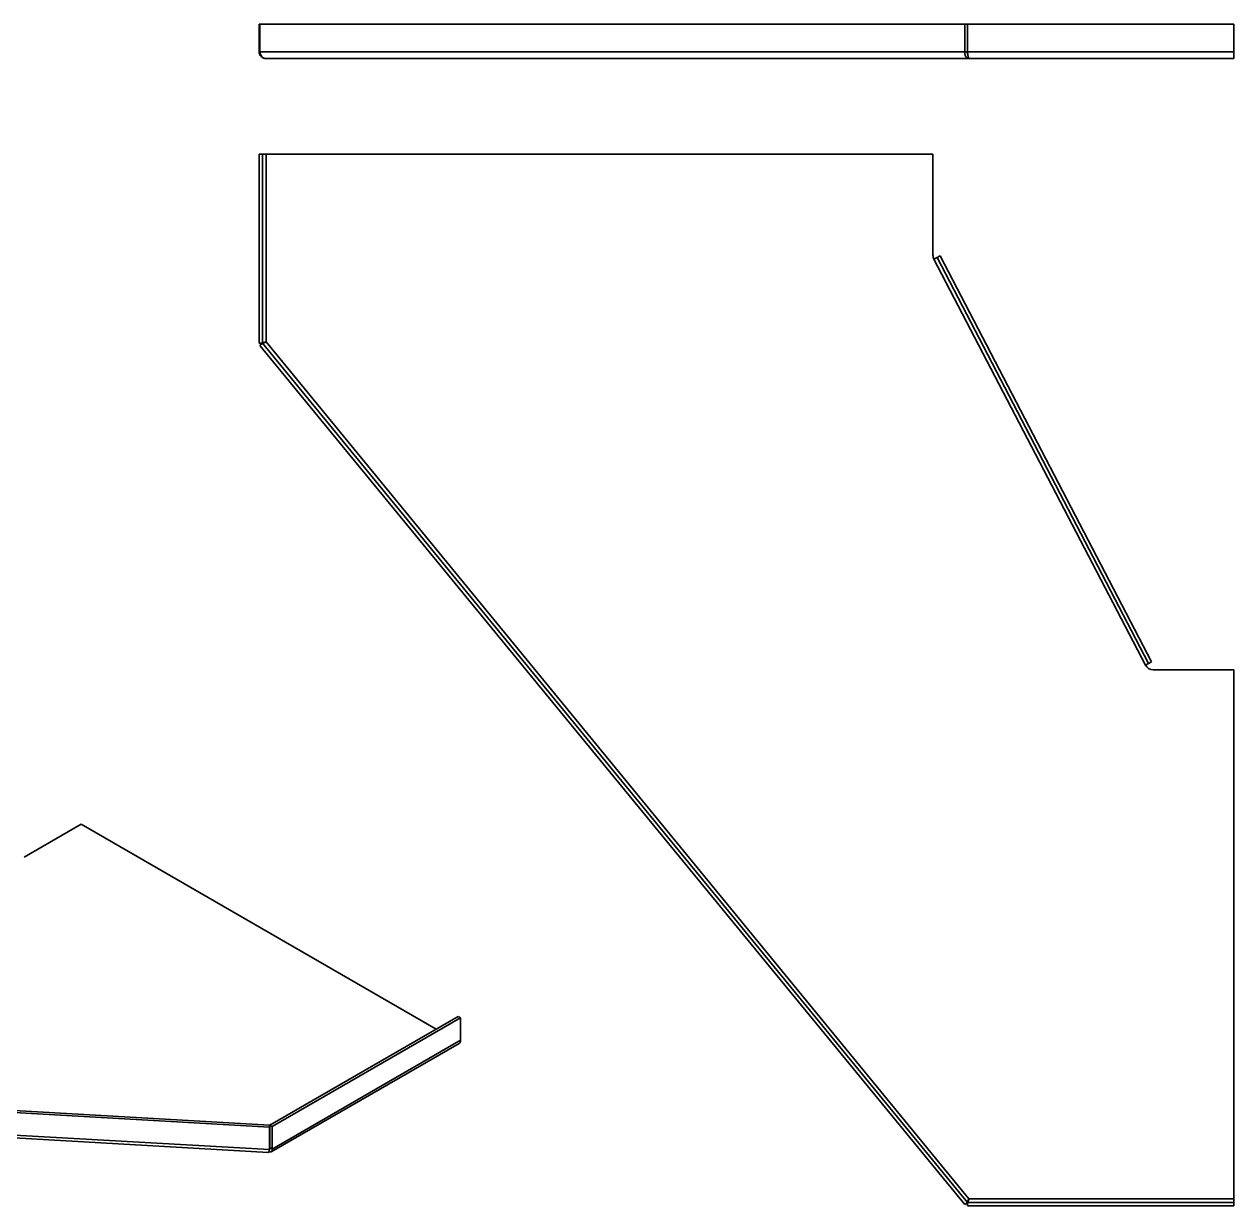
# Model space of a CAD drawing. Header units: millimetres. Extents: x -608 to 1027, y -447 to 265.
# Drawn here: x 323 to 1027, y -447 to 240 of the extents above; entities that cross this region are included whole.
import ezdxf

# ---------------------------------------------------------------- set-up
doc = ezdxf.new("R2010")
doc.units = ezdxf.units.MM

msp = doc.modelspace()

# ---------------------------------------------------------------- linework, layer by layer
at = {"color": 7, "linetype": 'Continuous', "lineweight": 35}
for p, q in [((459.96, 240.2), (459.96, 224.2)), ((460.42, 240.2), (459.96, 240.2)), ((460.42, 240.2), (460.42, 224.2)), ((460.42, 240.2), (870.41, 240.2)), ((870.41, 240.2), (870.41, 224.2)), ((871.96, 240.2), (870.41, 240.2)), ((871.96, 224.2), (871.96, 240.2)), ((871.97, 240.2), (871.96, 240.2)), ((871.97, 240.2), (1026.96, 240.2)), ((871.97, 240.2), (871.97, 224.2)), ((1026.96, 240.2), (1026.96, 224.2)), ((459.96, 224.2), (460.42, 224.2)), ((460.42, 224.2), (870.41, 224.2)), ((872.91, 220.2), (463.96, 220.2)), ((870.41, 224.2), (871.96, 224.2)), ((871.97, 224.2), (1026.96, 224.2)), ((1026.96, 220.2), (872.91, 220.2)), ((1026.96, 224.2), (1026.96, 220.2)), ((459.96, 164.57), (459.96, 54.58)), ((459.96, 164.57), (461.96, 164.57)), ((461.96, 164.57), (461.96, 54.58)), ((463.96, 164.57), (461.96, 164.57)), ((463.96, 55.29), (463.96, 164.57)), ((463.96, 164.57), (851.96, 164.57)), ((851.96, 164.57), (851.96, 105.8)), ((854.3, 104.41), (852.53, 103.49)), ((852.53, 103.49), (975.56, -132.74)), ((856.08, 105.33), (854.3, 104.41)), ((977.34, -131.81), (854.3, 104.41)), ((979.11, -130.89), (856.08, 105.33)), ((461.96, 54.58), (459.96, 54.58)), ((461.97, 54.57), (460.42, 53.3)), ((460.42, 53.3), (870.41, -446.69)), ((461.97, 54.57), (871.96, -445.42)), ((872.91, -443.43), (463.96, 55.29)), ((975.56, -132.74), (977.34, -131.81)), ((979.11, -130.89), (977.34, -131.81)), ((980, -135.43), (1026.96, -135.43)), ((1026.96, -135.43), (1026.96, -443.43)), ((323.27, -244.55), (356.48, -225.38)), ((356.48, -225.38), (562.95, -344.58)), ((466.08, -400.5), (575.68, -337.23)), ((577.1, -338.04), (575.68, -337.23)), ((467.5, -401.31), (577.1, -338.04)), ((577.1, -338.04), (577.1, -351.11)), ((467.5, -414.38), (577.1, -351.11)), ((467, -416.02), (576.27, -352.94)), ((-177.58, -364.91), (465.88, -401.65)), ((-177.38, -363.76), (466.07, -400.5)), ((-177.58, -377.98), (465.88, -414.71)), ((-176.98, -379.7), (465.47, -416.38)), ((466.07, -400.5), (465.88, -401.65)), ((466.07, -413.56), (466.07, -400.5)), ((466.08, -413.56), (466.08, -400.5)), ((466.08, -400.5), (467.5, -401.31)), ((465.88, -401.65), (465.88, -414.71)), ((467.5, -401.31), (467.5, -414.38)), ((465.88, -414.71), (466.07, -413.56)), ((466.08, -413.56), (466.07, -413.57)), ((467.5, -414.38), (466.08, -413.56)), ((871.96, -445.42), (870.41, -446.69)), ((871.97, -445.43), (871.97, -447.43)), ((871.97, -445.43), (1026.96, -445.43)), ((871.97, -447.43), (1026.96, -447.43)), ((1026.96, -443.43), (872.91, -443.43)), ((1026.96, -445.43), (1026.96, -443.43)), ((1026.96, -447.43), (1026.96, -445.43))]:
    msp.add_line(p, q, dxfattribs=at)
for centre, radius, start, end in [((856.96, 105.8), 5, 180, 207.512), ((980, -130.43), 5, 207.512, 270), ((575.19, -351.35), 1.92, 304.05635, 7.25583)]:
    msp.add_arc(centre, radius, start, end, dxfattribs=at)
for points, knots in [([(459.96, 224.2), (459.96, 223.94), (459.99, 223.68), (460.09, 223.17), (460.17, 222.91), (460.37, 222.43), (460.49, 222.2), (460.78, 221.76), (460.95, 221.56), (461.32, 221.19), (461.52, 221.02), (461.96, 220.73), (462.19, 220.61), (462.67, 220.41), (462.92, 220.33), (463.44, 220.23), (463.7, 220.2), (463.96, 220.2)], [0, 0, 0, 0, 0.125, 0.125, 0.25, 0.25, 0.375, 0.375, 0.5, 0.5, 0.625, 0.625, 0.75, 0.75, 0.875, 0.875, 1, 1, 1, 1]), ([(463.96, 220.2), (463.74, 220.2), (463.52, 220.23), (463.09, 220.33), (462.87, 220.41), (462.46, 220.61), (462.26, 220.73), (461.89, 221.02), (461.71, 221.19), (461.39, 221.56), (461.24, 221.76), (460.98, 222.19), (460.87, 222.43), (460.67, 222.91), (460.6, 223.16), (460.48, 223.68), (460.44, 223.94), (460.42, 224.2)], [0, 0, 0, 0, 0.125, 0.125, 0.25, 0.25, 0.375, 0.375, 0.5, 0.5, 0.625, 0.625, 0.75, 0.75, 0.875, 0.875, 1, 1, 1, 1]), ([(870.41, 224.2), (870.39, 223.94), (870.38, 223.68), (870.41, 223.17), (870.45, 222.91), (870.55, 222.43), (870.62, 222.2), (870.8, 221.76), (870.9, 221.56), (871.14, 221.19), (871.27, 221.02), (871.56, 220.73), (871.71, 220.61), (872.2, 220.31), (872.55, 220.2), (872.91, 220.2)], [0, 0, 0, 0, 0.125, 0.125, 0.25, 0.25, 0.375, 0.375, 0.5, 0.5, 0.625, 0.625, 0.75, 0.75, 1, 1, 1, 1]), ([(871.96, 224.2), (871.93, 223.97), (871.89, 223.5), (872, 222.96), (872.15, 222.75), (872.21, 222.68)], [0, 0, 0, 0, 0.3978401, 0.7956803, 1, 1, 1, 1]), ([(872.91, 220.2), (872.87, 220.2), (872.83, 220.23), (872.75, 220.33), (872.71, 220.41), (872.64, 220.61), (872.6, 220.73), (872.52, 221.02), (872.48, 221.19), (872.4, 221.56), (872.36, 221.76), (872.28, 222.19), (872.24, 222.43), (872.13, 223.15), (872.05, 223.67), (871.97, 224.2)], [0, 0, 0, 0, 0.125, 0.125, 0.25, 0.25, 0.375, 0.375, 0.5, 0.5, 0.625, 0.625, 0.75, 0.75, 1, 1, 1, 1]), ([(461.96, 54.58), (461.96, 54.61), (461.98, 54.64), (462.03, 54.69), (462.07, 54.72), (462.17, 54.78), (462.23, 54.81), (462.37, 54.87), (462.46, 54.9), (462.64, 54.96), (462.74, 54.99), (462.96, 55.05), (463.08, 55.08), (463.44, 55.17), (463.7, 55.23), (463.96, 55.29)], [0, 0, 0, 0, 0.125, 0.125, 0.25, 0.25, 0.375, 0.375, 0.5, 0.5, 0.625, 0.625, 0.75, 0.75, 1, 1, 1, 1]), ([(463.96, 55.29), (463.84, 55.23), (463.72, 55.17), (463.49, 55.05), (463.37, 54.99), (463.15, 54.88), (463.04, 54.83), (462.83, 54.74), (462.74, 54.7), (462.55, 54.63), (462.47, 54.6), (462.32, 54.55), (462.25, 54.54), (462.08, 54.51), (462, 54.52), (461.97, 54.57)], [0, 0, 0, 0, 0.125, 0.125, 0.25, 0.25, 0.375, 0.375, 0.5, 0.5, 0.625, 0.625, 0.75, 0.75, 1, 1, 1, 1]), ([(465.88, -414.71), (465.81, -415.05), (465.69, -415.73), (465.56, -416.3), (465.5, -416.33), (465.48, -416.34)], [0, 0, 0, 0, 0.357812, 0.715635, 1, 1, 1, 1]), ([(465.66, -415.81), (465.82, -415.91), (466.26, -416.18), (466.86, -416.15), (467.36, -415.77), (467.56, -415.11), (467.52, -414.58), (467.5, -414.38)], [0, 0, 0, 0, 0.1410816, 0.3792595, 0.6174374, 0.8556153, 1, 1, 1, 1]), ([(465.99, -414.27), (466.04, -414.23), (466.15, -414.15), (466.16, -413.86), (466.1, -413.63), (466.08, -413.56)], [0, 0, 0, 0, 0.345951, 0.79389, 1, 1, 1, 1]), ([(871.96, -445.42), (871.93, -445.39), (871.92, -445.36), (871.91, -445.26), (871.91, -445.21), (871.94, -445.08), (871.97, -445.02), (872.03, -444.86), (872.07, -444.78), (872.16, -444.6), (872.21, -444.51), (872.33, -444.31), (872.4, -444.2), (872.6, -443.88), (872.76, -443.66), (872.91, -443.43)], [0, 0, 0, 0, 0.125, 0.125, 0.25, 0.25, 0.375, 0.375, 0.5, 0.5, 0.625, 0.625, 0.75, 0.75, 1, 1, 1, 1]), ([(872.91, -443.43), (872.87, -443.56), (872.83, -443.69), (872.75, -443.95), (872.71, -444.07), (872.64, -444.32), (872.6, -444.43), (872.52, -444.65), (872.48, -444.75), (872.4, -444.94), (872.36, -445.02), (872.28, -445.16), (872.24, -445.23), (872.13, -445.38), (872.05, -445.43), (871.97, -445.43)], [0, 0, 0, 0, 0.125, 0.125, 0.25, 0.25, 0.375, 0.375, 0.5, 0.5, 0.625, 0.625, 0.75, 0.75, 1, 1, 1, 1])]:
    msp.add_open_spline(points, degree=3, knots=knots, dxfattribs=at)

doc.saveas('drawing.dxf')
